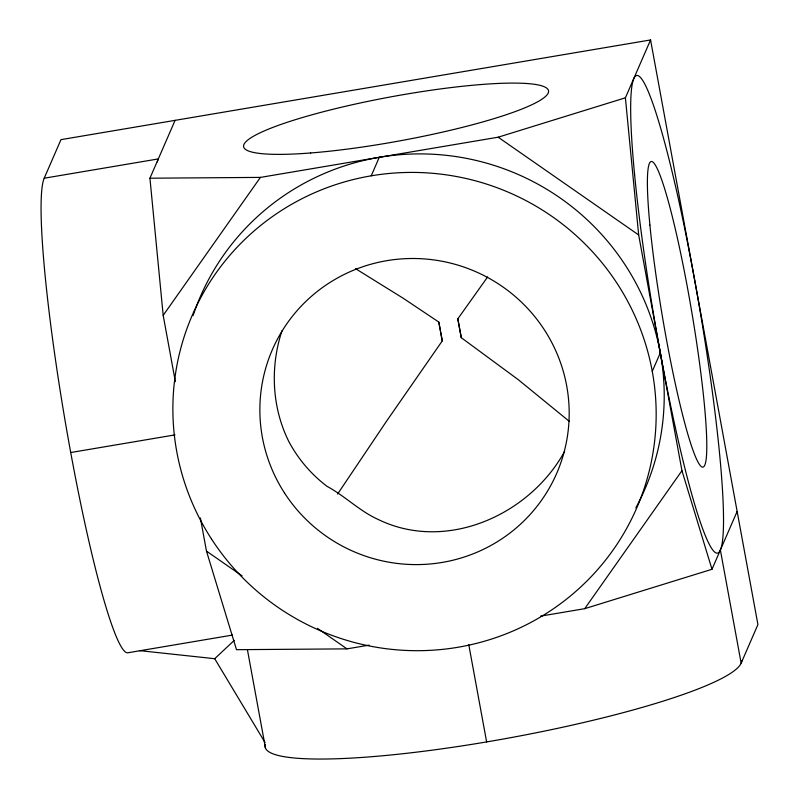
<?xml version="1.0" encoding="UTF-8"?>
<svg xmlns="http://www.w3.org/2000/svg" width="799" height="799" viewBox="0 0 799 799"><rect width="100%" height="100%" fill="white"/><g stroke="black" fill="none" stroke-linecap="round" stroke-linejoin="round"><path stroke-width="1.2" d="M282.027 330.706C269.932 366.931 271.83 407.959 289.178 442.207C298.486 459.435 311.39 474.456 326.981 486.301C344.918 495.999 359.31 510.881 377.967 519.36C446.072 552.698 529.617 515.145 564.613 451.445M232.519 635.075L128.22 652.713A242.227 23.221 80.4 0 1 67.925 437.033A242.227 23.221 80.4 0 1 44.205 178.217L60.974 139.645L650.566 39.95L757.921 624.578L741.152 663.15L720.368 549.992M175.361 381.662L163.186 315.365L149.932 178.207L175.091 120.349M371.235 175.81L379.285 157.303M540.613 616.129L584.728 608.668L711.989 569.278L681.956 470.701L638.671 234.966L625.407 97.808L650.566 39.95M652.264 371.345L660.314 352.838M711.989 569.278L737.147 511.42M337.617 494.022L386.416 421.383L442.256 340.913L440.778 332.574M163.186 315.365L260.414 177.398L498.157 137.198L625.407 97.808M584.728 608.668L681.956 470.701M569.457 421.482L518.092 379.545L461.273 337.697L457.817 318.841L487.62 276.973M139.416 650.616L214.711 658.706L234.237 640.389M44.205 178.217L158.322 158.921A242.227 23.221 80.4 0 0 157.313 161.947M70.721 452.534L175.011 434.896M200.389 517.952L206.472 551.1L236.504 649.687L346.986 648.868L369.048 645.143M149.932 178.207L260.414 177.398M355.505 268.644L403.165 298.227L438.791 322.057L440.569 331.385M498.157 137.198L638.671 234.966M206.472 551.1L242.117 575.899M317.463 628.324L346.986 648.868M214.711 658.706L265.028 742.491M457.817 318.841L461.273 337.697M438.791 322.057L442.256 340.913M468.763 644.583L486.631 741.921M247.42 649.687L265.518 748.244M193.068 315.645A242.227 238.551 23.5 0 1 517.542 174.202A242.227 238.551 23.5 0 1 635.844 507.824M741.732 660.713A242.227 35.076 -10.4 0 1 498.316 739.904A242.227 35.076 -10.4 0 1 265.248 744.788M634.616 174.841A242.227 23.221 80.4 0 0 714.556 551.949A242.227 23.221 80.4 0 0 682.086 215.99A242.227 23.221 80.4 0 0 634.616 174.841M284.554 493.053A155.026 152.669 23.5 0 0 552.099 482.986A155.026 152.669 23.5 0 0 406.911 258.606A155.026 152.669 23.5 0 0 284.554 493.053M211.445 538.906A242.227 238.551 23.5 0 0 629.482 523.165A242.227 238.551 23.5 0 0 402.636 172.584A242.227 238.551 23.5 0 0 211.445 538.906M649.907 225.038A155.026 14.861 80.4 0 0 701.063 466.376A155.026 14.861 80.4 0 0 680.279 251.365A155.026 14.861 80.4 0 0 649.907 225.038M310.681 152.969A155.026 22.452 -10.4 0 0 548.214 92.994A155.026 22.452 -10.4 0 0 329.278 110.212A155.026 22.452 -10.4 0 0 310.681 152.969"/></g></svg>
